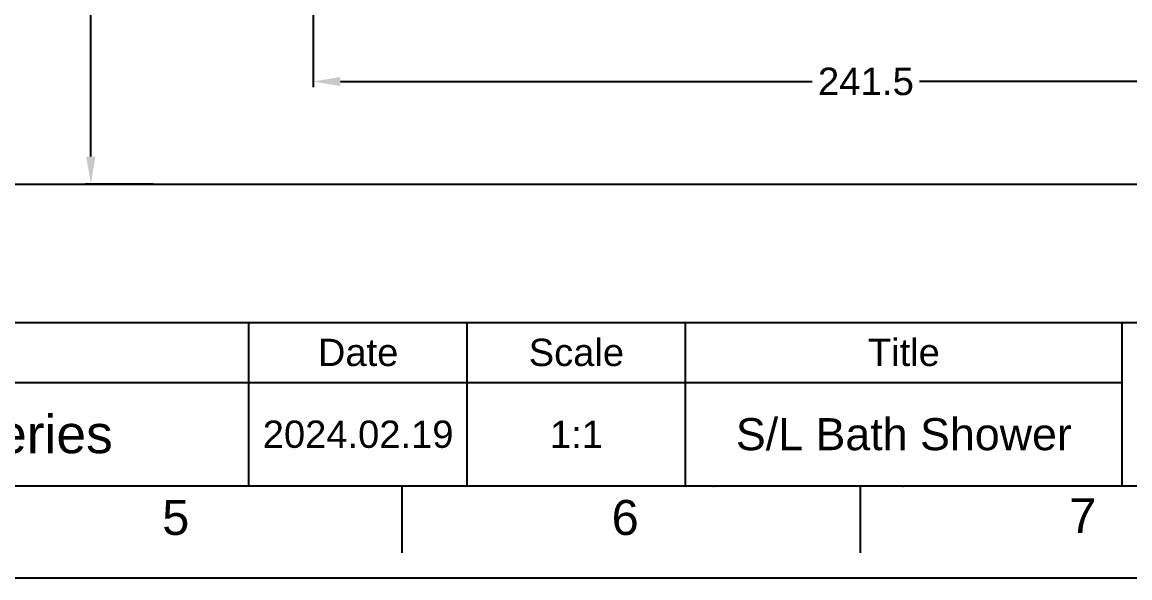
# Model space of a CAD drawing. Header units: millimetres. Extents: x 7160 to 8001, y 2712 to 3307.
# Drawn here: x 7597.9 to 7839.9, y 2712.5 to 2833.9 of the extents above; entities that cross this region are included whole.
import ezdxf

# ---------------------------------------------------------------- set-up
doc = ezdxf.new("R2010")
doc.units = ezdxf.units.MM
for name, color, linetype in [('DIM', 3, 'Continuous'), ('FORM', 7, 'Continuous'), ('벽', 2, 'Continuous')]:
    doc.layers.add(name, color=color, linetype=linetype)
doc.layers.add('TEXT', color=2, linetype='Continuous', lineweight=13)
doc.styles.get("Standard").update_dxf_attribs({"font": 'arial.ttf'})
doc.dimstyles.new('ISO-25', dxfattribs={"dimtxt": 5, "dimasz": 5, "dimexe": 1.252, "dimexo": 0.625, "dimgap": 1, "dimtad": 1, "dimtoh": 1, "dimdec": 1, "dimdsep": 46, "dimtxsty": 'Standard', "dimcen": 0, "dimclrd": 3, "dimclre": 3, "dimclrt": 4, "dimadec": 0, "dimazin": 0, "dimtfac": 1, "dimtdec": 1, "dimtmove": 0, "dimatfit": 3, "dimfxl": 1, "dimarcsym": 0})

# ---------------------------------------------------------------- blocks, each defined once
blk = doc.blocks.new('*D46')
at = {"layer": 'DIM', "color": 3, "lineweight": -2, "transparency": 16777216}
for p, q in [((7867.83, 3069.55), (7611.69, 3069.55)), ((7612.94, 3063.55), (7612.94, 2928.05)), ((7612.94, 2804.55), (7612.94, 2917.18)), ((7626.55, 2798.55), (7611.69, 2798.55))]:
    blk.add_line(p, q, dxfattribs=at)
at = {"layer": 'DIM', "color": 3, "transparency": 16777216}
for points in [[(7611.94, 3063.55), (7613.94, 3063.55), (7612.94, 3069.55)], [(7611.94, 2804.55), (7613.94, 2804.55), (7612.94, 2798.55)]]:
    blk.add_solid(points, dxfattribs=at)
at = {"layer": 'DIM', "color": 4, "transparency": 16777216, "insert": (7612.94, 2922.61), "char_height": 6, "attachment_point": 5}
blk.add_mtext('(1650)', dxfattribs=at)
blk = doc.blocks.new('*D56')
at = {"layer": 'DIM', "color": 3, "lineweight": -2, "transparency": 16777216}
for p, q in [((7661.47, 2969.29), (7661.47, 2819.69)), ((7667.47, 2820.94), (7770.52, 2820.94)), ((7896.96, 2820.94), (7793.91, 2820.94)), ((7902.96, 2813.55), (7902.96, 2822.19))]:
    blk.add_line(p, q, dxfattribs=at)
at = {"layer": 'DIM', "color": 3, "transparency": 16777216}
for points in [[(7667.47, 2821.94), (7667.47, 2819.94), (7661.47, 2820.94)], [(7896.96, 2821.94), (7896.96, 2819.94), (7902.96, 2820.94)]]:
    blk.add_solid(points, dxfattribs=at)
at = {"layer": 'DIM', "color": 4, "transparency": 16777216, "insert": (7782.22, 2820.94), "char_height": 6, "attachment_point": 5}
blk.add_mtext('241.5', dxfattribs=at)

msp = doc.modelspace()

# ---------------------------------------------------------------- linework, layer by layer
at = {"layer": 'FORM'}
for p, q in [((7336.4, 2768.28), (7981.21, 2768.28)), ((7647.48, 2732.52), (7647.48, 2768.28)), ((7647.48, 2732.52), (7647.48, 2768.28)), ((7647.48, 2732.52), (7647.48, 2768.28)), ((7695.15, 2732.52), (7695.15, 2768.28)), ((7742.83, 2732.52), (7742.83, 2768.28)), ((7838.18, 2732.52), (7838.18, 2768.28)), ((7280.38, 2755.17), (7838.18, 2755.17))]:
    msp.add_line(p, q, dxfattribs=at)
at = {"layer": 'FORM', "color": 7, "linetype": 'Continuous'}
for p, q in [((7981.21, 2732.52), (7180.26, 2732.52)), ((7680.85, 2732.52), (7680.85, 2717.97)), ((7780.97, 2732.52), (7780.97, 2717.97)), ((7160.23, 2712.5), (8001.23, 2712.5))]:
    msp.add_line(p, q, dxfattribs=at)
at = {"layer": 'FORM'}
for p in [(7748.95, 2732.52), (7790.39, 2732.52)]:
    msp.add_point(p, dxfattribs=at)
at = {"layer": '벽'}
msp.add_line((7216.03, 2798.55), (7902.96, 2798.55), dxfattribs=at)

# ---------------------------------------------------------------- texts
at = {"layer": 'FORM', "char_height": 7.63, "attachment_point": 5}
for s, insert in [('5', (7631.49, 2725.64)), ('6', (7729.65, 2725.64)), ('7', (7829.6, 2726.09))]:
    msp.add_mtext_dynamic_manual_height_columns(s, width=50.0595, gutter_width=12.51, heights=[0], dxfattribs=dict(at, insert=insert))
at = {"layer": 'TEXT', "attachment_point": 5}
for s, width, insert, char_height in [('Date', 47.6757, (7671.32, 2761.72), 5.959), ('Scale', 47.6757, (7718.99, 2761.72), 5.959), ('Title', 95.3515, (7790.51, 2761.72), 5.959), ('Premium-Series', 143.0272, (7575.97, 2743.84), 8.3433), ('2024.02.19', 47.6757, (7671.32, 2743.84), 5.959), ('1:1', 47.6757, (7718.99, 2743.84), 5.959), ('S/L Bath Shower', 108.2883, (7790.51, 2743.84), 7)]:
    msp.add_mtext_dynamic_manual_height_columns(s, width=width, gutter_width=29.8, heights=[0], dxfattribs=dict(at, insert=insert, char_height=char_height))

# ---------------------------------------------------------------- dimensions: what is measured, and where the dimension line sits
at = {"layer": 'DIM'}
dim = msp.add_linear_dim(base=(7612.94, 2798.55), p1=(7868.46, 3069.55), p2=(7627.18, 2798.55), angle=90, text='(1650)', dimstyle='ISO-25', override={"dimtxt": 6, "dimasz": 6, "dimgap": 1.5, "dimtih": 1, "dimtmove": 2}, dxfattribs=at)
dim.commit()
dim.dimension.update_dxf_attribs({"geometry": '*D46', "text_midpoint": (7612.94, 2922.61), "dimtype": 160})
dim = msp.add_linear_dim(base=(7902.96, 2820.94), p1=(7661.47, 2969.92), p2=(7902.96, 2812.92), dimstyle='ISO-25', override={"dimtxt": 6, "dimasz": 6, "dimgap": 1.5, "dimtih": 1, "dimtmove": 2}, dxfattribs=at)
dim.commit()
dim.dimension.update_dxf_attribs({"geometry": '*D56', "text_midpoint": (7782.22, 2820.94), "dimtype": 160})

doc.saveas('drawing.dxf')
